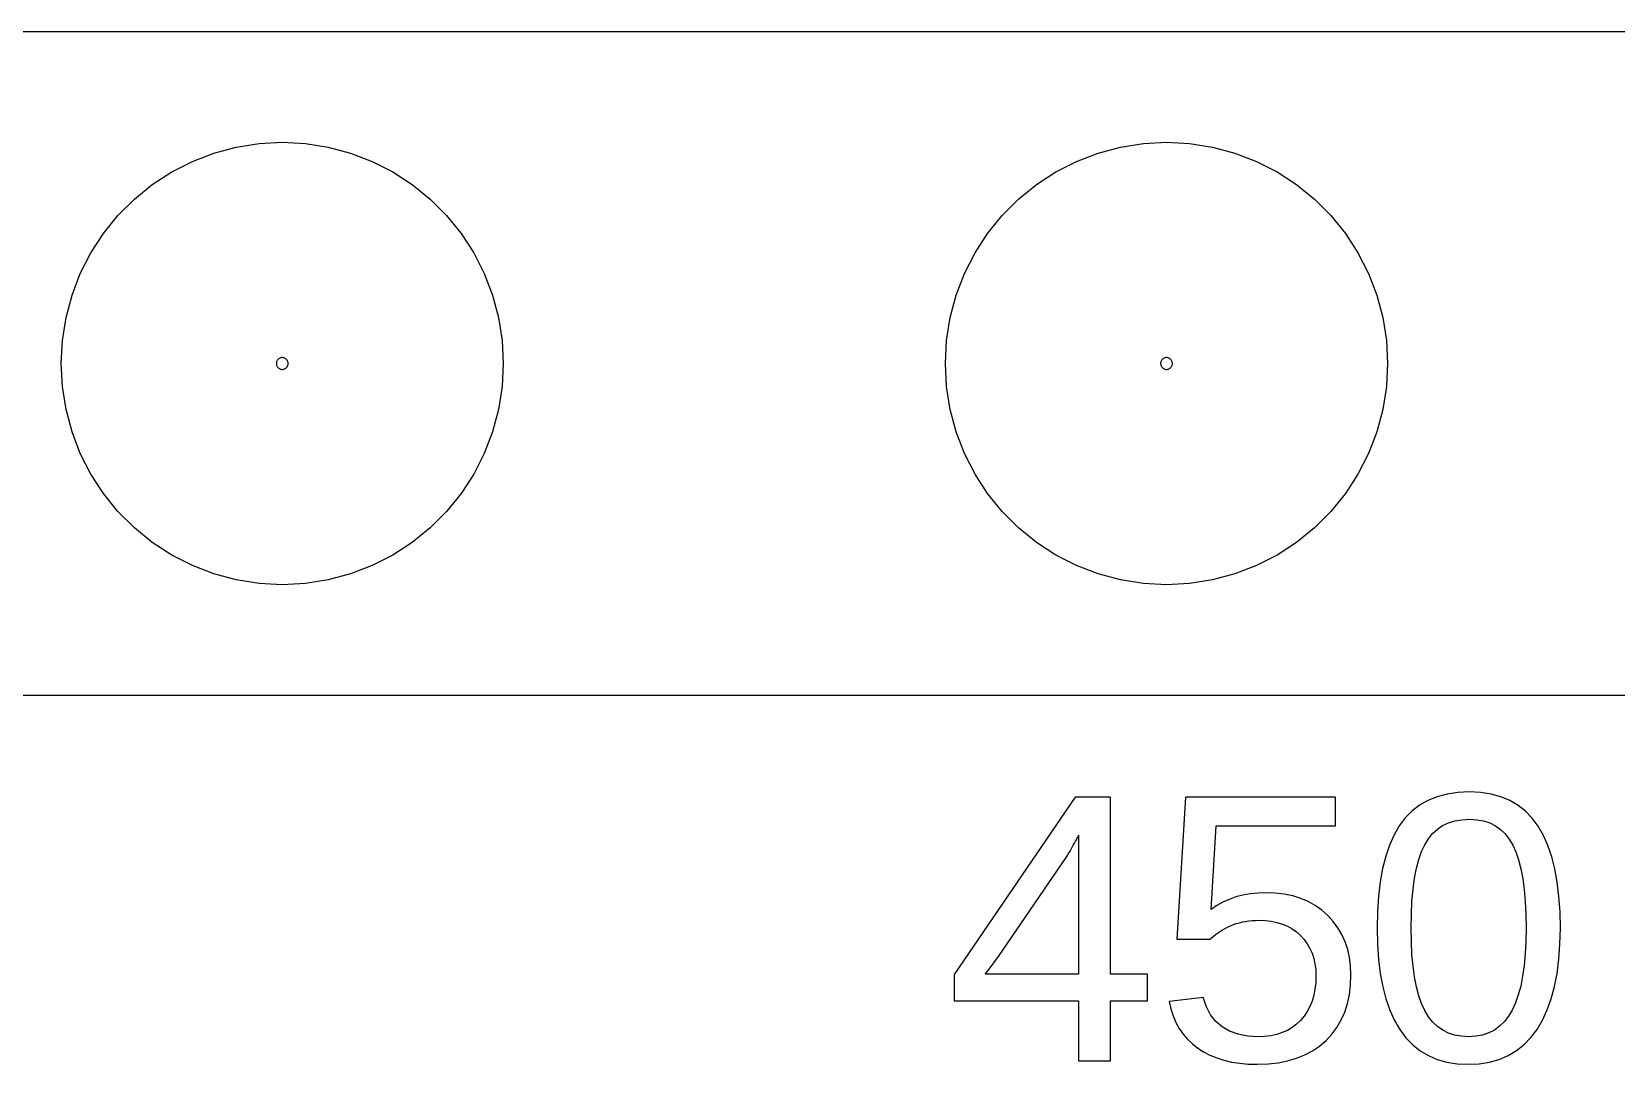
# Model space of a CAD drawing. Header units: metres. Extents: x -25 to 450, y -31 to 56.
# Drawn here: x 91.2 to 225.7, y -31.3 to 56.2 of the extents above; entities that cross this region are included whole.
import ezdxf

# ---------------------------------------------------------------- set-up
doc = ezdxf.new("R2010")
doc.units = ezdxf.units.M

msp = doc.modelspace()

# ---------------------------------------------------------------- linework, layer by layer
for p, q in [((450, 56.25), (0, 56.25)), ((104.874, 45.254), (106.706, 45.9573)), ((106.706, 45.9573), (108.602, 46.4653)), ((108.602, 46.4653), (110.54, 46.7723)), ((110.54, 46.7723), (112.5, 46.875)), ((112.5, 46.875), (114.46, 46.7723)), ((114.46, 46.7723), (116.398, 46.4653)), ((116.398, 46.4653), (118.294, 45.9573)), ((118.294, 45.9573), (120.126, 45.254)), ((179.874, 45.254), (181.706, 45.9573)), ((181.706, 45.9573), (183.602, 46.4653)), ((183.602, 46.4653), (185.54, 46.7723)), ((185.54, 46.7723), (187.5, 46.875)), ((187.5, 46.875), (189.46, 46.7723)), ((189.46, 46.7723), (191.398, 46.4653)), ((191.398, 46.4653), (193.294, 45.9573)), ((193.294, 45.9573), (195.126, 45.254)), ((101.479, 43.2941), (103.125, 44.363)), ((103.125, 44.363), (104.874, 45.254)), ((120.126, 45.254), (121.875, 44.363)), ((121.875, 44.363), (123.521, 43.2941)), ((176.479, 43.2941), (178.125, 44.363)), ((178.125, 44.363), (179.874, 45.254)), ((195.126, 45.254), (196.875, 44.363)), ((196.875, 44.363), (198.521, 43.2941)), ((99.9538, 42.059), (101.479, 43.2941)), ((123.521, 43.2941), (125.046, 42.059)), ((174.954, 42.059), (176.479, 43.2941)), ((198.521, 43.2941), (200.046, 42.059)), ((98.566, 40.6712), (99.9538, 42.059)), ((125.046, 42.059), (126.434, 40.6712)), ((173.566, 40.6712), (174.954, 42.059)), ((200.046, 42.059), (201.434, 40.6712)), ((97.3309, 39.146), (98.566, 40.6712)), ((126.434, 40.6712), (127.669, 39.146)), ((172.331, 39.146), (173.566, 40.6712)), ((201.434, 40.6712), (202.669, 39.146)), ((96.262, 37.5), (97.3309, 39.146)), ((127.669, 39.146), (128.738, 37.5)), ((171.262, 37.5), (172.331, 39.146)), ((202.669, 39.146), (203.738, 37.5)), ((95.371, 35.7513), (96.262, 37.5)), ((128.738, 37.5), (129.629, 35.7513)), ((170.371, 35.7513), (171.262, 37.5)), ((203.738, 37.5), (204.629, 35.7513)), ((94.6677, 33.9191), (95.371, 35.7513)), ((129.629, 35.7513), (130.332, 33.9191)), ((169.668, 33.9191), (170.371, 35.7513)), ((204.629, 35.7513), (205.332, 33.9191)), ((94.1597, 32.0233), (94.6677, 33.9191)), ((130.332, 33.9191), (130.84, 32.0233)), ((169.16, 32.0233), (169.668, 33.9191)), ((205.332, 33.9191), (205.84, 32.0233)), ((93.8527, 30.0849), (94.1597, 32.0233)), ((130.84, 32.0233), (131.147, 30.0849)), ((168.853, 30.0849), (169.16, 32.0233)), ((205.84, 32.0233), (206.147, 30.0849)), ((93.75, 28.125), (93.8527, 30.0849)), ((131.147, 30.0849), (131.25, 28.125)), ((168.75, 28.125), (168.853, 30.0849)), ((206.147, 30.0849), (206.25, 28.125)), ((112.011, 28.2289), (112.003, 28.1773)), ((112.024, 28.2795), (112.011, 28.2289)), ((112.043, 28.3284), (112.024, 28.2795)), ((112.067, 28.375), (112.043, 28.3284)), ((112.095, 28.4189), (112.067, 28.375)), ((112.128, 28.4596), (112.095, 28.4189)), ((112.165, 28.4966), (112.128, 28.4596)), ((112.206, 28.5295), (112.165, 28.4966)), ((112.25, 28.558), (112.206, 28.5295)), ((112.297, 28.5818), (112.25, 28.558)), ((112.345, 28.6005), (112.297, 28.5818)), ((112.396, 28.6141), (112.345, 28.6005)), ((112.448, 28.6223), (112.396, 28.6141)), ((112.5, 28.625), (112.448, 28.6223)), ((112.552, 28.6223), (112.5, 28.625)), ((112.604, 28.6141), (112.552, 28.6223)), ((112.655, 28.6005), (112.604, 28.6141)), ((112.703, 28.5818), (112.655, 28.6005)), ((112.75, 28.558), (112.703, 28.5818)), ((112.794, 28.5295), (112.75, 28.558)), ((112.835, 28.4966), (112.794, 28.5295)), ((112.872, 28.4596), (112.835, 28.4966)), ((112.905, 28.4189), (112.872, 28.4596)), ((112.933, 28.375), (112.905, 28.4189)), ((112.957, 28.3284), (112.933, 28.375)), ((112.976, 28.2795), (112.957, 28.3284)), ((112.989, 28.2289), (112.976, 28.2795)), ((112.997, 28.1773), (112.989, 28.2289)), ((187.011, 28.2289), (187.003, 28.1773)), ((187.024, 28.2795), (187.011, 28.2289)), ((187.043, 28.3284), (187.024, 28.2795)), ((187.067, 28.375), (187.043, 28.3284)), ((187.095, 28.4189), (187.067, 28.375)), ((187.128, 28.4596), (187.095, 28.4189)), ((187.165, 28.4966), (187.128, 28.4596)), ((187.206, 28.5295), (187.165, 28.4966)), ((187.25, 28.558), (187.206, 28.5295)), ((187.297, 28.5818), (187.25, 28.558)), ((187.345, 28.6005), (187.297, 28.5818)), ((187.396, 28.6141), (187.345, 28.6005)), ((187.448, 28.6223), (187.396, 28.6141)), ((187.5, 28.625), (187.448, 28.6223)), ((187.552, 28.6223), (187.5, 28.625)), ((187.604, 28.6141), (187.552, 28.6223)), ((187.655, 28.6005), (187.604, 28.6141)), ((187.703, 28.5818), (187.655, 28.6005)), ((187.75, 28.558), (187.703, 28.5818)), ((187.794, 28.5295), (187.75, 28.558)), ((187.835, 28.4966), (187.794, 28.5295)), ((187.872, 28.4596), (187.835, 28.4966)), ((187.905, 28.4189), (187.872, 28.4596)), ((187.933, 28.375), (187.905, 28.4189)), ((187.957, 28.3284), (187.933, 28.375)), ((187.976, 28.2795), (187.957, 28.3284)), ((187.989, 28.2289), (187.976, 28.2795)), ((187.997, 28.1773), (187.989, 28.2289)), ((93.8527, 26.1651), (93.75, 28.125)), ((112.003, 28.1773), (112, 28.125)), ((112, 28.125), (112.003, 28.0727)), ((112.003, 28.0727), (112.011, 28.021)), ((112.011, 28.021), (112.024, 27.9705)), ((112.024, 27.9705), (112.043, 27.9216)), ((112.043, 27.9216), (112.067, 27.875)), ((112.067, 27.875), (112.095, 27.8311)), ((112.095, 27.8311), (112.128, 27.7904)), ((112.128, 27.7904), (112.165, 27.7534)), ((112.165, 27.7534), (112.206, 27.7205)), ((112.206, 27.7205), (112.25, 27.692)), ((112.25, 27.692), (112.297, 27.6682)), ((112.297, 27.6682), (112.345, 27.6495)), ((112.345, 27.6495), (112.396, 27.6359)), ((112.396, 27.6359), (112.448, 27.6277)), ((112.448, 27.6277), (112.5, 27.625)), ((112.5, 27.625), (112.552, 27.6277)), ((112.552, 27.6277), (112.604, 27.6359)), ((112.604, 27.6359), (112.655, 27.6495)), ((112.655, 27.6495), (112.703, 27.6682)), ((112.703, 27.6682), (112.75, 27.692)), ((112.75, 27.692), (112.794, 27.7205)), ((112.794, 27.7205), (112.835, 27.7534)), ((112.835, 27.7534), (112.872, 27.7904)), ((112.872, 27.7904), (112.905, 27.8311)), ((112.905, 27.8311), (112.933, 27.875)), ((112.933, 27.875), (112.957, 27.9216)), ((112.957, 27.9216), (112.976, 27.9705)), ((112.976, 27.9705), (112.989, 28.021)), ((112.989, 28.021), (112.997, 28.0727)), ((113, 28.125), (112.997, 28.1773)), ((112.997, 28.0727), (113, 28.125)), ((131.25, 28.125), (131.147, 26.1651)), ((168.853, 26.1651), (168.75, 28.125)), ((187.003, 28.1773), (187, 28.125)), ((187, 28.125), (187.003, 28.0727)), ((187.003, 28.0727), (187.011, 28.021)), ((187.011, 28.021), (187.024, 27.9705)), ((187.024, 27.9705), (187.043, 27.9216)), ((187.043, 27.9216), (187.067, 27.875)), ((187.067, 27.875), (187.095, 27.8311)), ((187.095, 27.8311), (187.128, 27.7904)), ((187.128, 27.7904), (187.165, 27.7534)), ((187.165, 27.7534), (187.206, 27.7205)), ((187.206, 27.7205), (187.25, 27.692)), ((187.25, 27.692), (187.297, 27.6682)), ((187.297, 27.6682), (187.345, 27.6495)), ((187.345, 27.6495), (187.396, 27.6359)), ((187.396, 27.6359), (187.448, 27.6277)), ((187.448, 27.6277), (187.5, 27.625)), ((187.5, 27.625), (187.552, 27.6277)), ((187.552, 27.6277), (187.604, 27.6359)), ((187.604, 27.6359), (187.655, 27.6495)), ((187.655, 27.6495), (187.703, 27.6682)), ((187.703, 27.6682), (187.75, 27.692)), ((187.75, 27.692), (187.794, 27.7205)), ((187.794, 27.7205), (187.835, 27.7534)), ((187.835, 27.7534), (187.872, 27.7904)), ((187.872, 27.7904), (187.905, 27.8311)), ((187.905, 27.8311), (187.933, 27.875)), ((187.933, 27.875), (187.957, 27.9216)), ((187.957, 27.9216), (187.976, 27.9705)), ((187.976, 27.9705), (187.989, 28.021)), ((187.989, 28.021), (187.997, 28.0727)), ((188, 28.125), (187.997, 28.1773)), ((187.997, 28.0727), (188, 28.125)), ((206.25, 28.125), (206.147, 26.1651)), ((94.1597, 24.2267), (93.8527, 26.1651)), ((131.147, 26.1651), (130.84, 24.2267)), ((169.16, 24.2267), (168.853, 26.1651)), ((206.147, 26.1651), (205.84, 24.2267)), ((94.6677, 22.3309), (94.1597, 24.2267)), ((130.84, 24.2267), (130.332, 22.3309)), ((169.668, 22.3309), (169.16, 24.2267)), ((205.84, 24.2267), (205.332, 22.3309)), ((95.371, 20.4987), (94.6677, 22.3309)), ((130.332, 22.3309), (129.629, 20.4987)), ((170.371, 20.4987), (169.668, 22.3309)), ((205.332, 22.3309), (204.629, 20.4987)), ((96.262, 18.75), (95.371, 20.4987)), ((129.629, 20.4987), (128.738, 18.75)), ((171.262, 18.75), (170.371, 20.4987)), ((204.629, 20.4987), (203.738, 18.75)), ((97.3309, 17.104), (96.262, 18.75)), ((128.738, 18.75), (127.669, 17.104)), ((172.331, 17.104), (171.262, 18.75)), ((203.738, 18.75), (202.669, 17.104)), ((98.566, 15.5788), (97.3309, 17.104)), ((127.669, 17.104), (126.434, 15.5788)), ((173.566, 15.5788), (172.331, 17.104)), ((202.669, 17.104), (201.434, 15.5788)), ((99.9538, 14.191), (98.566, 15.5788)), ((126.434, 15.5788), (125.046, 14.191)), ((174.954, 14.191), (173.566, 15.5788)), ((201.434, 15.5788), (200.046, 14.191)), ((101.479, 12.9559), (99.9538, 14.191)), ((125.046, 14.191), (123.521, 12.9559)), ((176.479, 12.9559), (174.954, 14.191)), ((200.046, 14.191), (198.521, 12.9559)), ((103.125, 11.887), (101.479, 12.9559)), ((123.521, 12.9559), (121.875, 11.887)), ((178.125, 11.887), (176.479, 12.9559)), ((198.521, 12.9559), (196.875, 11.887)), ((104.874, 10.996), (103.125, 11.887)), ((106.706, 10.2927), (104.874, 10.996)), ((120.126, 10.996), (118.294, 10.2927)), ((121.875, 11.887), (120.126, 10.996)), ((179.874, 10.996), (178.125, 11.887)), ((181.706, 10.2927), (179.874, 10.996)), ((195.126, 10.996), (193.294, 10.2927)), ((196.875, 11.887), (195.126, 10.996)), ((108.602, 9.78473), (106.706, 10.2927)), ((110.54, 9.47771), (108.602, 9.78473)), ((112.5, 9.375), (110.54, 9.47771)), ((114.46, 9.47771), (112.5, 9.375)), ((116.398, 9.78473), (114.46, 9.47771)), ((118.294, 10.2927), (116.398, 9.78473)), ((183.602, 9.78473), (181.706, 10.2927)), ((185.54, 9.47771), (183.602, 9.78473)), ((187.5, 9.375), (185.54, 9.47771)), ((189.46, 9.47771), (187.5, 9.375)), ((191.398, 9.78473), (189.46, 9.47771)), ((193.294, 10.2927), (191.398, 9.78473)), ((0, 0), (450, 0)), ((179.74, -8.64349), (169.497, -23.6738)), ((182.743, -8.64349), (179.74, -8.64349)), ((182.743, -23.634), (182.743, -8.64349)), ((189.118, -8.64349), (188.371, -20.6781)), ((201.842, -8.64349), (189.118, -8.64349)), ((201.842, -11.0748), (201.842, -8.64349)), ((208.957, -9.3201), (208.316, -9.81567)), ((209.667, -8.91463), (208.957, -9.3201)), ((210.445, -8.59926), (209.667, -8.91463)), ((211.291, -8.37398), (210.445, -8.59926)), ((212.205, -8.23885), (211.291, -8.37398)), ((213.187, -8.19379), (212.205, -8.23885)), ((214.143, -8.23932), (213.187, -8.19379)), ((215.035, -8.37592), (214.143, -8.23932)), ((215.861, -8.60355), (215.035, -8.37592)), ((216.623, -8.92224), (215.861, -8.60355)), ((217.32, -9.332), (216.623, -8.92224)), ((217.952, -9.83279), (217.32, -9.332)), ((207.743, -10.4014), (207.238, -11.0771)), ((208.316, -9.81567), (207.743, -10.4014)), ((211.418, -10.815), (211.962, -10.647)), ((211.962, -10.647), (212.551, -10.5462)), ((212.551, -10.5462), (213.187, -10.5126)), ((213.187, -10.5126), (213.808, -10.5467)), ((213.808, -10.5467), (214.383, -10.6491)), ((214.383, -10.6491), (214.912, -10.8196)), ((218.519, -10.4247), (217.952, -9.83279)), ((219.022, -11.1076), (218.519, -10.4247)), ((179.914, -12.1247), (179.964, -12.0303)), ((179.964, -12.0303), (180.002, -11.9562)), ((180.002, -11.9562), (180.028, -11.9024)), ((180.028, -11.9024), (180.042, -11.8688)), ((180.042, -11.8688), (180.042, -23.634)), ((191.294, -18.1672), (191.723, -11.0748)), ((191.723, -11.0748), (201.842, -11.0748)), ((206.797, -11.8427), (206.415, -12.6987)), ((207.238, -11.0771), (206.797, -11.8427)), ((209.709, -12.1589), (210.067, -11.7221)), ((210.067, -11.7221), (210.471, -11.3526)), ((210.471, -11.3526), (210.921, -11.0502)), ((210.921, -11.0502), (211.418, -10.815)), ((214.912, -10.8196), (215.396, -11.0584)), ((215.396, -11.0584), (215.835, -11.3654)), ((215.835, -11.3654), (216.228, -11.7406)), ((216.228, -11.7406), (216.576, -12.184)), ((219.463, -11.8798), (219.022, -11.1076)), ((219.846, -12.7395), (219.463, -11.8798)), ((179.162, -13.4602), (179.236, -13.3368)), ((179.236, -13.3368), (179.317, -13.1996)), ((179.317, -13.1996), (179.404, -13.0486)), ((179.404, -13.0486), (179.497, -12.8837)), ((179.497, -12.8837), (179.597, -12.705)), ((179.597, -12.705), (179.694, -12.5295)), ((179.694, -12.5295), (179.779, -12.3743)), ((179.779, -12.3743), (179.853, -12.2394)), ((179.853, -12.2394), (179.914, -12.1247)), ((206.415, -12.6987), (206.092, -13.6453)), ((208.894, -13.9113), (209.128, -13.2437)), ((209.128, -13.2437), (209.398, -12.6628)), ((209.398, -12.6628), (209.709, -12.1589)), ((216.576, -12.184), (216.879, -12.6956)), ((216.879, -12.6956), (217.141, -13.2832)), ((217.141, -13.2832), (217.369, -13.9543)), ((220.17, -13.6868), (219.846, -12.7395)), ((173.245, -22.149), (178.979, -13.7473)), ((178.979, -13.7473), (179.033, -13.6654)), ((179.033, -13.6654), (179.095, -13.5697)), ((179.095, -13.5697), (179.162, -13.4602)), ((205.827, -14.6824), (205.622, -15.8102)), ((206.092, -13.6453), (205.827, -14.6824)), ((208.535, -15.5064), (208.697, -14.6655)), ((208.697, -14.6655), (208.894, -13.9113)), ((217.369, -13.9543), (217.561, -14.709)), ((217.561, -14.709), (217.719, -15.5474)), ((220.434, -14.7217), (220.17, -13.6868)), ((220.64, -15.8441), (220.434, -14.7217)), ((205.622, -15.8102), (205.475, -17.0284)), ((208.409, -16.4339), (208.535, -15.5064)), ((217.719, -15.5474), (217.841, -16.4693)), ((220.787, -17.054), (220.64, -15.8441)), ((192.815, -17.2965), (192.28, -17.5421)), ((193.378, -17.0956), (192.815, -17.2965)), ((193.97, -16.9393), (193.378, -17.0956)), ((194.59, -16.8277), (193.97, -16.9393)), ((195.239, -16.7607), (194.59, -16.8277)), ((195.916, -16.7384), (195.239, -16.7607)), ((196.721, -16.7685), (195.916, -16.7384)), ((197.484, -16.859), (196.721, -16.7685)), ((198.205, -17.0098), (197.484, -16.859)), ((198.884, -17.2209), (198.205, -17.0098)), ((199.522, -17.4923), (198.884, -17.2209)), ((205.475, -17.0284), (205.387, -18.3372)), ((208.266, -18.549), (208.319, -17.4481)), ((208.319, -17.4481), (208.409, -16.4339)), ((217.841, -16.4693), (217.928, -17.4748)), ((220.876, -18.3515), (220.787, -17.054)), ((191.773, -17.8323), (191.294, -18.1672)), ((192.28, -17.5421), (191.773, -17.8323)), ((200.117, -17.8241), (199.522, -17.4923)), ((200.67, -18.2161), (200.117, -17.8241)), ((201.181, -18.6684), (200.67, -18.2161)), ((201.641, -19.1693), (201.181, -18.6684)), ((205.387, -18.3372), (205.357, -19.7365)), ((208.248, -19.7365), (208.266, -18.549)), ((217.928, -17.4748), (217.981, -18.5638)), ((217.981, -18.5638), (217.998, -19.7365)), ((220.905, -19.7365), (220.876, -18.3515)), ((191.668, -20.273), (191.918, -20.0943)), ((191.918, -20.0943), (192.168, -19.9315)), ((192.168, -19.9315), (192.418, -19.7845)), ((192.418, -19.7845), (192.668, -19.6535)), ((192.668, -19.6535), (192.918, -19.5383)), ((192.918, -19.5383), (193.168, -19.4391)), ((193.168, -19.4391), (193.421, -19.3534)), ((193.421, -19.3534), (193.679, -19.2792)), ((193.679, -19.2792), (193.942, -19.2164)), ((193.942, -19.2164), (194.21, -19.165)), ((194.21, -19.165), (194.482, -19.125)), ((194.482, -19.125), (194.76, -19.0965)), ((194.76, -19.0965), (195.043, -19.0794)), ((195.043, -19.0794), (195.33, -19.0736)), ((195.33, -19.0736), (195.871, -19.0939)), ((195.871, -19.0939), (196.384, -19.1546)), ((196.384, -19.1546), (196.869, -19.2558)), ((196.869, -19.2558), (197.324, -19.3974)), ((197.324, -19.3974), (197.752, -19.5796)), ((197.752, -19.5796), (198.15, -19.8022)), ((198.15, -19.8022), (198.521, -20.0653)), ((198.521, -20.0653), (198.862, -20.3689)), ((202.04, -19.7066), (201.641, -19.1693)), ((202.377, -20.2806), (202.04, -19.7066)), ((205.357, -19.7365), (205.387, -21.1072)), ((208.266, -20.891), (208.248, -19.7365)), ((217.998, -19.7365), (217.98, -20.8692)), ((220.874, -21.0998), (220.905, -19.7365)), ((188.371, -20.6781), (191.168, -20.6781)), ((191.168, -20.6781), (191.418, -20.4676)), ((191.418, -20.4676), (191.668, -20.273)), ((198.862, -20.3689), (199.17, -20.7053)), ((199.17, -20.7053), (199.436, -21.0667)), ((199.436, -21.0667), (199.661, -21.4533)), ((199.661, -21.4533), (199.846, -21.865)), ((202.653, -20.8912), (202.377, -20.2806)), ((202.868, -21.5384), (202.653, -20.8912)), ((205.387, -21.1072), (205.478, -22.3933)), ((208.32, -21.9654), (208.266, -20.891)), ((217.98, -20.8692), (217.925, -21.9264)), ((220.782, -22.38), (220.874, -21.0998)), ((172.385, -23.3178), (173.245, -22.149)), ((199.846, -21.865), (199.989, -22.3018)), ((199.989, -22.3018), (200.092, -22.7637)), ((200.092, -22.7637), (200.153, -23.2507)), ((203.021, -22.2222), (202.868, -21.5384)), ((203.113, -22.9426), (203.021, -22.2222)), ((205.478, -22.3933), (205.63, -23.595)), ((208.412, -22.9598), (208.32, -21.9654)), ((217.925, -21.9264), (217.833, -22.9079)), ((220.627, -23.5773), (220.782, -22.38)), ((169.497, -23.6738), (169.497, -25.8896)), ((172.132, -23.634), (172.385, -23.3178)), ((180.042, -23.634), (172.132, -23.634)), ((185.888, -23.634), (182.743, -23.634)), ((185.888, -25.8896), (185.888, -23.634)), ((200.153, -23.2507), (200.174, -23.7628)), ((200.174, -23.7628), (200.153, -24.351)), ((203.111, -24.5585), (203.144, -23.6996)), ((203.144, -23.6996), (203.113, -22.9426)), ((205.63, -23.595), (205.841, -24.7121)), ((208.539, -23.8741), (208.412, -22.9598)), ((208.703, -24.7083), (208.539, -23.8741)), ((217.704, -23.8138), (217.539, -24.6441)), ((217.833, -22.9079), (217.704, -23.8138)), ((220.411, -24.6915), (220.627, -23.5773)), ((199.991, -25.4301), (199.848, -25.9212)), ((200.092, -24.9067), (199.991, -25.4301)), ((200.153, -24.351), (200.092, -24.9067)), ((202.848, -26.1355), (203.012, -25.3705)), ((203.012, -25.3705), (203.111, -24.5585)), ((205.841, -24.7121), (206.114, -25.7446)), ((208.904, -25.4625), (208.703, -24.7083)), ((209.141, -26.1365), (208.904, -25.4625)), ((217.337, -25.3988), (217.098, -26.0778)), ((217.539, -24.6441), (217.337, -25.3988)), ((220.133, -25.7228), (220.411, -24.6915)), ((169.497, -25.8896), (180.042, -25.8896)), ((180.042, -25.8896), (180.042, -30.9794)), ((182.743, -25.8896), (185.888, -25.8896)), ((182.743, -30.9794), (182.743, -25.8896)), ((190.61, -25.6226), (187.72, -25.9552)), ((187.72, -25.9552), (187.869, -26.5837)), ((187.869, -26.5837), (188.062, -27.1741)), ((190.881, -26.401), (190.61, -25.6226)), ((191.241, -27.0757), (190.881, -26.401)), ((199.441, -26.8063), (199.177, -27.2003)), ((199.665, -26.3799), (199.441, -26.8063)), ((199.848, -25.9212), (199.665, -26.3799)), ((202.321, -27.5245), (202.617, -26.8535)), ((202.617, -26.8535), (202.848, -26.1355)), ((206.114, -25.7446), (206.447, -26.6926)), ((206.447, -26.6926), (206.84, -27.556)), ((209.414, -26.7305), (209.141, -26.1365)), ((209.728, -27.2493), (209.414, -26.7305)), ((216.823, -26.6813), (216.508, -27.2116)), ((217.098, -26.0778), (216.823, -26.6813)), ((219.392, -27.5363), (219.793, -26.6711)), ((219.793, -26.6711), (220.133, -25.7228)), ((188.062, -27.1741), (188.3, -27.7262)), ((188.3, -27.7262), (188.581, -28.2401)), ((191.69, -27.6465), (191.241, -27.0757)), ((192.227, -28.1136), (191.69, -27.6465)), ((192.853, -28.4769), (192.227, -28.1136)), ((198.158, -28.1666), (197.754, -28.4041)), ((198.53, -27.8859), (198.158, -28.1666)), ((198.872, -27.562), (198.53, -27.8859)), ((199.177, -27.2003), (198.872, -27.562)), ((201.532, -28.7254), (201.959, -28.1484)), ((201.959, -28.1484), (202.321, -27.5245)), ((206.84, -27.556), (207.294, -28.3349)), ((210.084, -27.6989), (209.728, -27.2493)), ((210.484, -28.0793), (210.084, -27.6989)), ((210.926, -28.3906), (210.484, -28.0793)), ((215.752, -28.0601), (215.311, -28.3783)), ((216.151, -27.6712), (215.752, -28.0601)), ((216.508, -27.2116), (216.151, -27.6712)), ((218.928, -28.3186), (219.392, -27.5363)), ((188.581, -28.2401), (188.907, -28.7158)), ((188.907, -28.7158), (189.277, -29.1533)), ((189.277, -29.1533), (189.691, -29.5526)), ((189.691, -29.5526), (190.149, -29.9137)), ((193.568, -28.7364), (192.853, -28.4769)), ((194.372, -28.8921), (193.568, -28.7364)), ((195.264, -28.944), (194.372, -28.8921)), ((195.825, -28.9224), (195.264, -28.944)), ((196.354, -28.8576), (195.825, -28.9224)), ((196.852, -28.7496), (196.354, -28.8576)), ((197.319, -28.5984), (196.852, -28.7496)), ((197.754, -28.4041), (197.319, -28.5984)), ((200.487, -29.7298), (201.038, -29.2555)), ((201.038, -29.2555), (201.532, -28.7254)), ((207.294, -28.3349), (207.809, -29.025)), ((207.809, -29.025), (208.383, -29.623)), ((211.411, -28.6327), (210.926, -28.3906)), ((211.939, -28.8056), (211.411, -28.6327)), ((212.51, -28.9093), (211.939, -28.8056)), ((213.124, -28.944), (212.51, -28.9093)), ((213.734, -28.9086), (213.124, -28.944)), ((214.302, -28.8025), (213.734, -28.9086)), ((214.828, -28.6257), (214.302, -28.8025)), ((215.311, -28.3783), (214.828, -28.6257)), ((217.822, -29.6138), (218.405, -29.0125)), ((218.405, -29.0125), (218.928, -28.3186)), ((190.149, -29.9137), (190.648, -30.2337)), ((190.648, -30.2337), (191.186, -30.511)), ((191.186, -30.511), (191.761, -30.7458)), ((191.761, -30.7458), (192.373, -30.9378)), ((197.772, -30.9946), (198.527, -30.7732)), ((198.527, -30.7732), (199.231, -30.4887)), ((199.231, -30.4887), (199.885, -30.1409)), ((199.885, -30.1409), (200.487, -29.7298)), ((208.383, -29.623), (209.017, -30.1291)), ((209.017, -30.1291), (209.712, -30.5431)), ((209.712, -30.5431), (210.467, -30.8652)), ((210.467, -30.8652), (211.282, -31.0952)), ((214.904, -31.0941), (215.722, -30.8628)), ((215.722, -30.8628), (216.481, -30.539)), ((216.481, -30.539), (217.181, -30.1227)), ((217.181, -30.1227), (217.822, -29.6138)), ((180.042, -30.9794), (182.743, -30.9794)), ((192.373, -30.9378), (193.024, -31.0871)), ((193.024, -31.0871), (193.712, -31.1938)), ((193.712, -31.1938), (194.438, -31.2578)), ((194.438, -31.2578), (195.201, -31.2792)), ((195.201, -31.2792), (196.109, -31.2475)), ((196.109, -31.2475), (196.966, -31.1527)), ((196.966, -31.1527), (197.772, -30.9946)), ((211.282, -31.0952), (212.156, -31.2332)), ((212.156, -31.2332), (213.091, -31.2792)), ((213.091, -31.2792), (214.027, -31.2329)), ((214.027, -31.2329), (214.904, -31.0941))]:
    msp.add_line(p, q)

doc.saveas('drawing.dxf')
